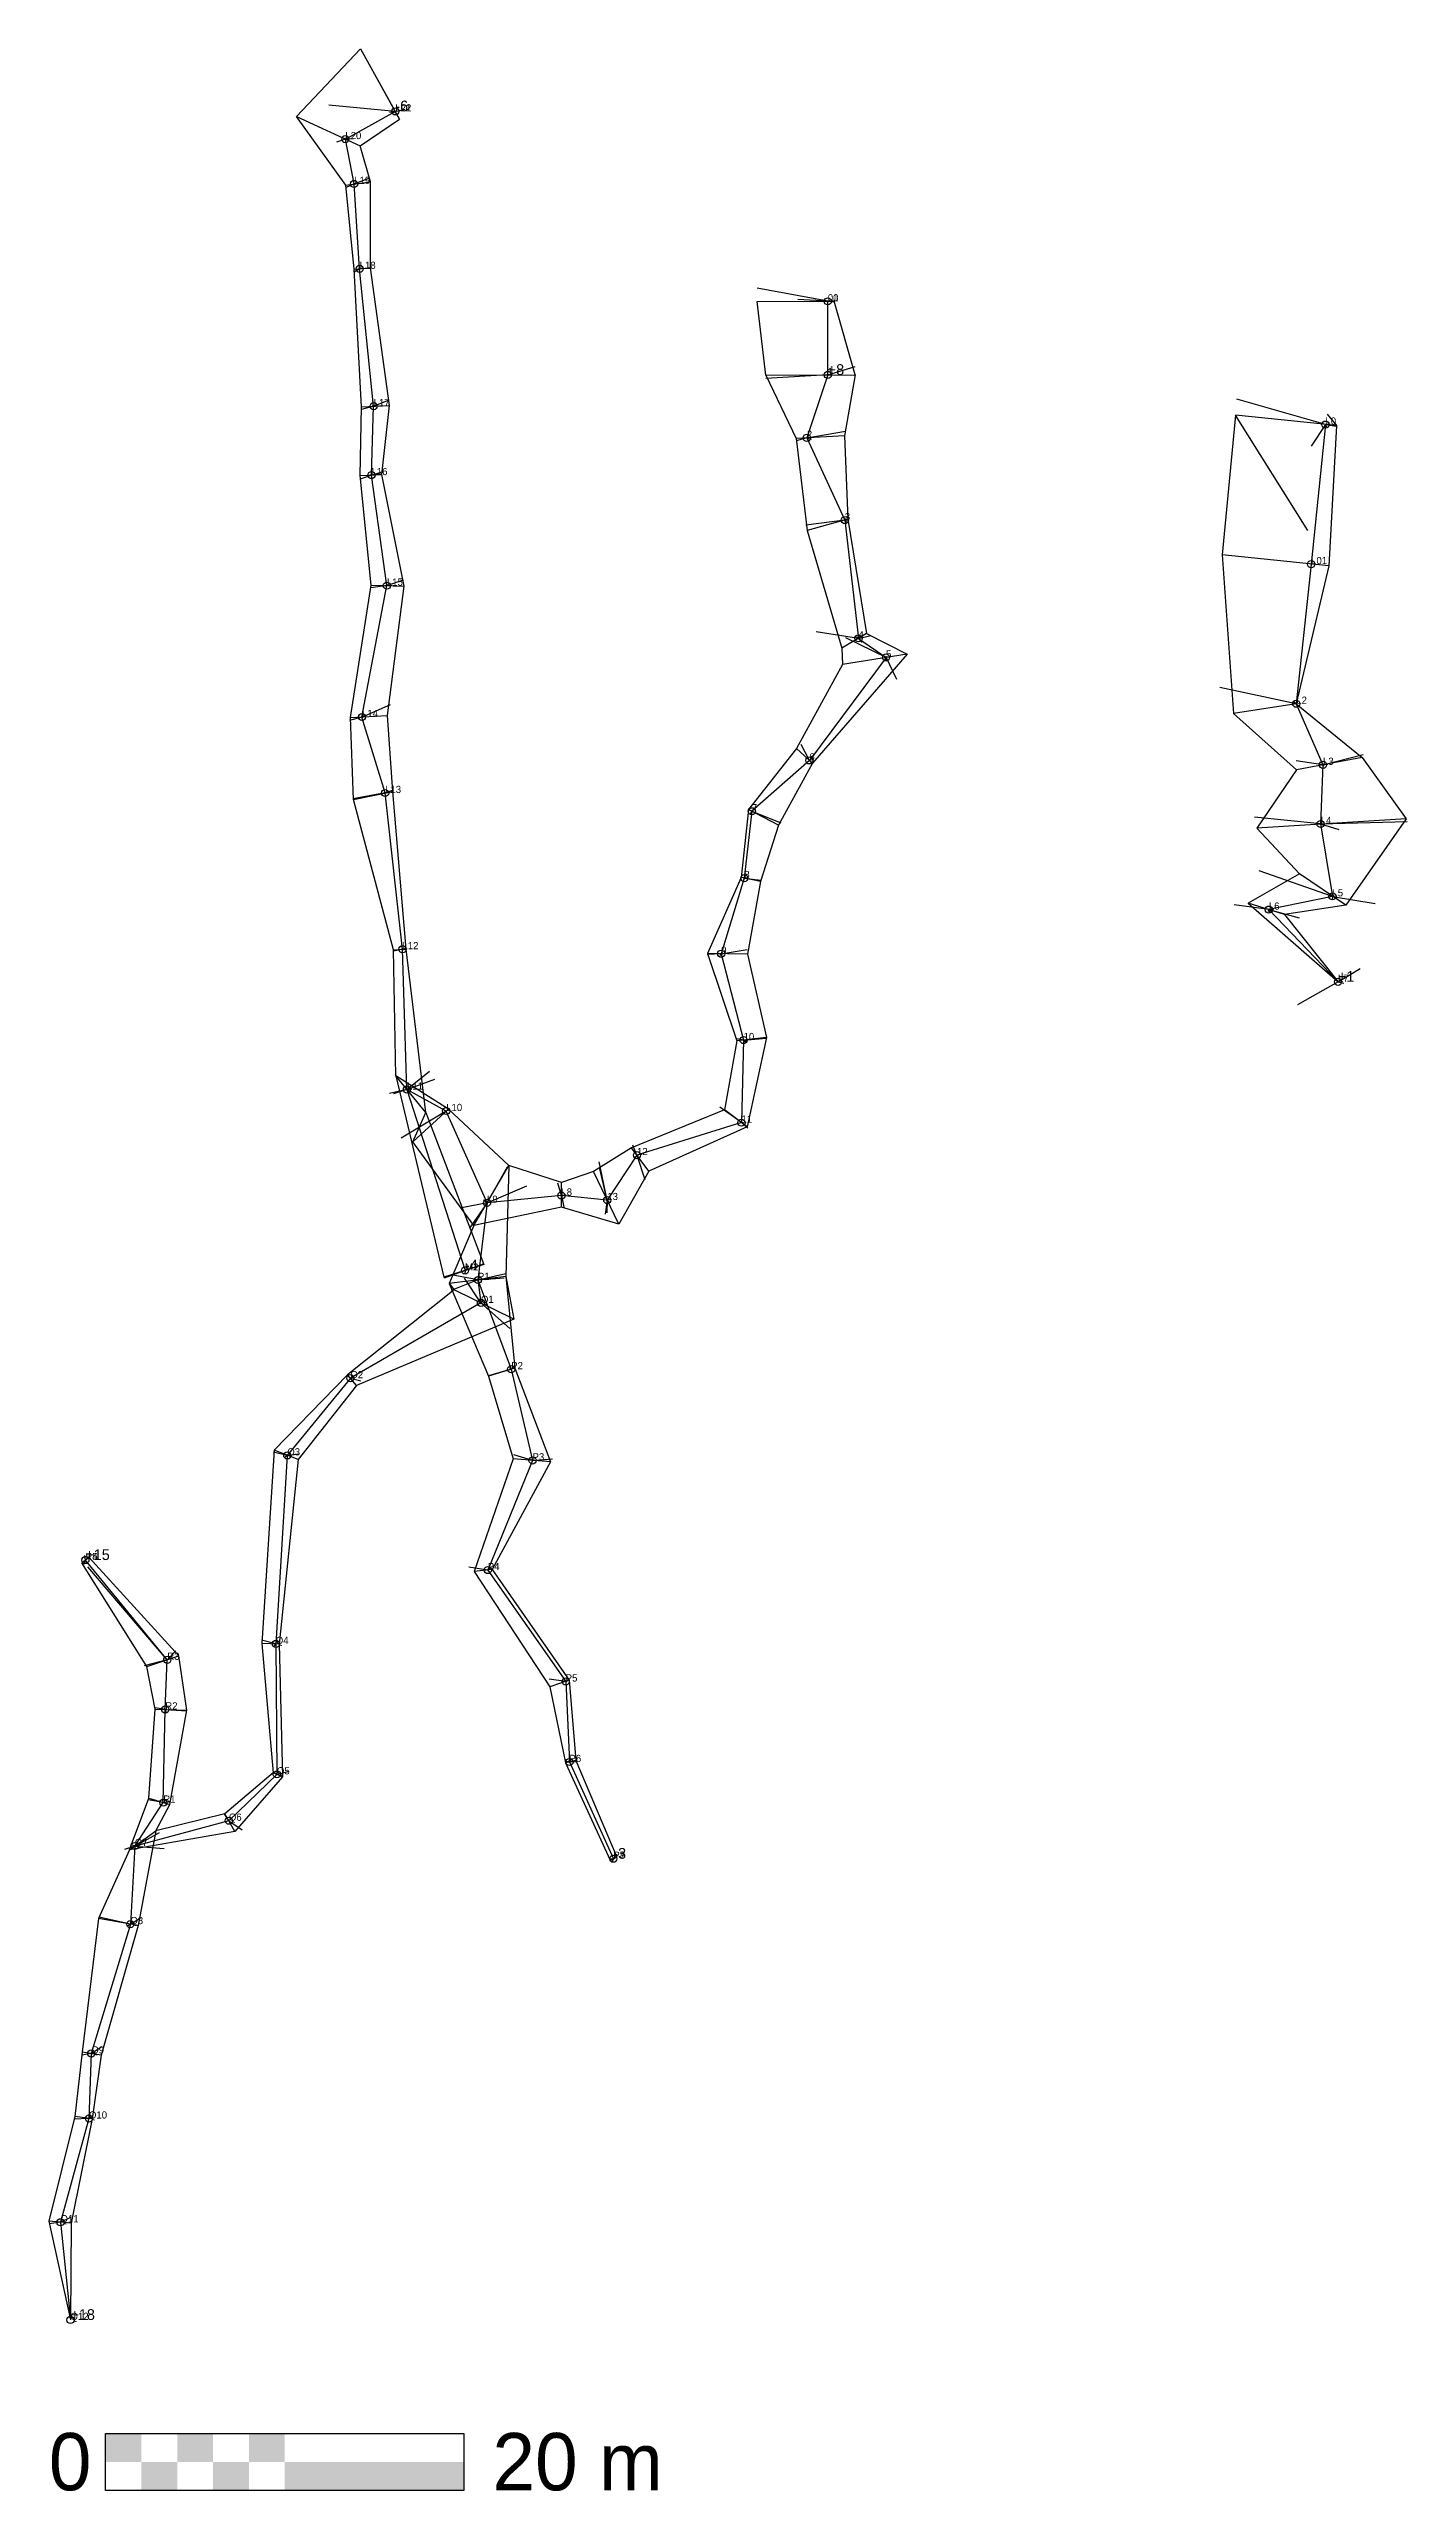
# Model space of a CAD drawing. Extents: x -71 to 5, y -115 to 21.
import ezdxf

# ---------------------------------------------------------------- set-up
doc = ezdxf.new("R2010")
doc.units = 0
doc.header["$MEASUREMENT"] = 0
for name, color, linetype in [('CHEMINEMENTS', 1, 'Continuous'), ('CONTOURS_LARGEURS', 3, 'Continuous'), ('ECHELLE', 7, 'Continuous'), ('LARGEURS', 4, 'Continuous'), ('POINTS', 6, 'Continuous'), ('PROFONDEURS', 2, 'Continuous'), ('RADIALES', 9, 'Continuous'), ('STATIONS', 7, 'Continuous')]:
    doc.layers.add(name, color=color, linetype=linetype)

msp = doc.modelspace()

# ---------------------------------------------------------------- linework, layer by layer
at = {"layer": 'CHEMINEMENTS'}
for p, q in [((-54.71, 15.93), (-51.92, 17.48)), ((-51.92, 17.48), (-51.92, 17.48)), ((-54.22, 13.43), (-54.71, 15.93)), ((-53.91, 8.69), (-54.22, 13.43)), ((-53.13, 1.03), (-53.91, 8.69)), ((-27.78, 6.88), (-27.78, 6.88)), ((-27.78, 2.77), (-27.78, 6.88)), ((-27.78, 2.77), (-28.95, -0.74)), ((-27.78, 2.77), (-27.78, 2.77)), ((-53.25, -2.82), (-53.13, 1.03)), ((0, 0), (-0.8, -7.79)), ((0, 0), (0, 0)), ((-28.95, -0.74), (-26.83, -5.33)), ((-52.39, -8.99), (-53.25, -2.82)), ((-26.83, -5.33), (-26.07, -11.93)), ((-0.8, -7.79), (-1.63, -15.58)), ((-53.78, -16.32), (-52.39, -8.99)), ((-26.07, -11.93), (-24.53, -13)), ((-24.53, -13), (-28.81, -18.74)), ((-52.49, -20.56), (-53.78, -16.32)), ((-1.63, -15.58), (-0.14, -18.99)), ((-28.81, -18.74), (-32.02, -21.58)), ((-0.14, -18.99), (-0.27, -22.29)), ((-51.52, -29.28), (-52.49, -20.56)), ((-32.02, -21.58), (-32.44, -25.31)), ((-0.27, -22.29), (0.39, -26.33)), ((-32.44, -25.31), (-33.73, -29.53)), ((0.39, -26.33), (-3.16, -27.07)), ((-3.16, -27.07), (0.7, -31.1)), ((-51.27, -37.11), (-51.52, -29.28)), ((-33.73, -29.53), (-32.48, -34.35)), ((-32.48, -34.35), (-32.6, -38.96)), ((-49.08, -38.31), (-51.27, -37.11)), ((-51.27, -37.11), (-48.03, -47.21)), ((-46.8, -43.43), (-49.08, -38.31)), ((-32.6, -38.96), (-38.43, -40.77)), ((-38.43, -40.77), (-40.09, -43.28)), ((-46.8, -43.43), (-47.31, -47.74)), ((-42.65, -43.03), (-46.8, -43.43)), ((-40.09, -43.28), (-42.65, -43.03)), ((-48.03, -47.21), (-48.03, -47.21)), ((-47.14, -49.02), (-54.43, -53.22)), ((-47.31, -47.74), (-45.45, -52.72)), ((-47.31, -47.74), (-47.14, -49.02)), ((-45.45, -52.72), (-44.26, -57.81)), ((-54.43, -53.22), (-57.95, -57.53)), ((-57.95, -57.53), (-58.59, -68.05)), ((-44.26, -57.81), (-46.76, -63.93)), ((-64.65, -68.94), (-69.22, -63.37)), ((-69.22, -63.37), (-69.22, -63.37)), ((-46.76, -63.93), (-42.41, -70.15)), ((-58.59, -68.05), (-58.53, -75.33)), ((-64.76, -71.71), (-64.65, -68.94)), ((-42.41, -70.15), (-42.2, -74.64)), ((-64.87, -76.91), (-64.76, -71.71)), ((-42.2, -74.64), (-39.75, -80.04)), ((-58.53, -75.33), (-61.21, -77.92)), ((-66.46, -79.33), (-64.87, -76.91)), ((-61.21, -77.92), (-66.46, -79.33)), ((-66.46, -79.33), (-66.71, -83.69)), ((-39.75, -80.04), (-39.75, -80.04)), ((-66.71, -83.69), (-68.89, -90.91)), ((-68.89, -90.91), (-69.02, -94.54)), ((-69.02, -94.54), (-70.61, -100.33)), ((-70.61, -100.33), (-70.05, -105.78))]:
    msp.add_line(p, q, dxfattribs=at)
at = {"layer": 'CONTOURS_LARGEURS'}
for p, q in [((-57.43, 17.19), (-53.87, 20.97)), ((-53.87, 20.97), (-51.92, 17.48)), ((-54.69, 13.37), (-57.43, 17.19)), ((-53.89, 15.55), (-51.68, 17.04)), ((-51.68, 17.04), (-51.92, 17.48)), ((-51.92, 17.48), (-51.92, 17.48)), ((-53.3, 13.55), (-53.89, 15.55)), ((-54.22, 8.67), (-54.69, 13.37)), ((-53.3, 8.74), (-53.3, 13.55)), ((-53.81, 1), (-54.22, 8.67)), ((-52.25, 1.06), (-53.3, 8.74)), ((-31.73, 6.87), (-27.78, 6.88)), ((-31.24, 2.76), (-31.73, 6.87)), ((-27.43, 6.88), (-27.78, 6.88)), ((-27.78, 6.88), (-27.78, 6.88)), ((-26.25, 2.77), (-27.43, 6.88)), ((-31.24, 2.76), (-31.24, 2.76)), ((-31.24, 2.76), (-29.55, -0.77)), ((-26.25, 2.77), (-26.84, -0.62)), ((-26.25, 2.77), (-26.25, 2.77)), ((-53.88, -2.85), (-53.81, 1)), ((-52.68, -2.79), (-52.25, 1.06)), ((-5.03, 0.52), (-5.77, -7.27)), ((-0.98, -5.92), (-5.03, 0.52)), ((0.1, 0.59), (0.62, -0.06)), ((-29.55, -0.77), (-28.94, -5.92)), ((-26.84, -0.62), (-26.66, -5.28)), ((0.62, -0.06), (0.19, -7.89)), ((-53.27, -8.97), (-53.88, -2.85)), ((-51.43, -9.02), (-52.68, -2.79)), ((-26.66, -5.28), (-25.62, -11.66)), ((-28.94, -5.92), (-26.99, -12.48)), ((-5.77, -7.27), (-5.13, -16.12)), ((0.19, -7.89), (-1.63, -15.58)), ((-54.42, -16.35), (-53.27, -8.97)), ((-52.35, -16.24), (-51.43, -9.02)), ((-25.62, -11.66), (-23.35, -12.81)), ((-26.96, -13.39), (-29.53, -18.07)), ((-23.35, -12.81), (-28.63, -18.9)), ((-26.99, -12.48), (-26.96, -13.39)), ((-54.26, -20.92), (-54.42, -16.35)), ((-52.06, -20.47), (-52.35, -16.24)), ((-5.13, -16.12), (-1.62, -19.27)), ((-1.63, -15.58), (2.04, -18.58)), ((-29.53, -18.07), (-32.2, -21.48)), ((-28.63, -18.9), (-30.54, -22.35)), ((2.04, -18.58), (4.5, -22)), ((-1.62, -19.27), (-3.84, -22.52)), ((-52.02, -29.32), (-54.26, -20.92)), ((-51.31, -29.27), (-52.06, -20.47)), ((-32.2, -21.48), (-32.62, -25.28)), ((-30.54, -22.35), (-31.53, -25.5)), ((-3.84, -22.52), (-1.45, -25.07)), ((4.5, -22), (1.13, -26.83)), ((-32.62, -25.28), (-34.5, -29.52)), ((-31.53, -25.5), (-32.26, -29.56)), ((-1.45, -25.07), (-4.32, -26.71)), ((-4.32, -26.71), (0.7, -31.1)), ((1.13, -26.83), (-2.29, -27.34)), ((-2.29, -27.34), (0.7, -31.1)), ((-51.9, -36.35), (-52.02, -29.32)), ((-50.22, -38.39), (-51.31, -29.27)), ((-34.5, -29.52), (-32.86, -34.39)), ((-32.26, -29.56), (-31.21, -34.2)), ((0.7, -31.1), (0.7, -31.1)), ((-32.86, -34.39), (-33.54, -38.25)), ((-31.21, -34.2), (-32.28, -39.2)), ((-48.96, -38.2), (-51.9, -36.35)), ((-51.9, -36.35), (-49.21, -47.59)), ((-50.95, -40.03), (-50.22, -38.39)), ((-50.22, -38.39), (-46.98, -46.88)), ((-45.58, -41.35), (-48.96, -38.2)), ((-33.54, -38.25), (-38.73, -40.36)), ((-32.28, -39.2), (-37.76, -41.66)), ((-47.53, -44.69), (-50.95, -40.03)), ((-38.73, -40.36), (-40.85, -41.68)), ((-45.58, -41.35), (-45.75, -47.55)), ((-42.64, -42.3), (-45.58, -41.35)), ((-40.85, -41.68), (-42.64, -42.3)), ((-37.76, -41.66), (-39.45, -44.63)), ((-47.53, -44.69), (-48.91, -47.93)), ((-42.65, -43.67), (-47.53, -44.69)), ((-39.45, -44.63), (-42.65, -43.67)), ((-49.21, -47.59), (-48.03, -47.21)), ((-46.98, -46.88), (-48.03, -47.21)), ((-48.03, -47.21), (-48.03, -47.21)), ((-45.75, -47.55), (-45.25, -52.66)), ((-45.75, -47.55), (-45.3, -49.93)), ((-48.63, -48.29), (-54.59, -53.03)), ((-48.91, -47.93), (-46.71, -53.1)), ((-48.91, -47.93), (-48.63, -48.29)), ((-45.3, -49.93), (-54.08, -53.63)), ((-54.59, -53.03), (-58.68, -57.24)), ((-46.71, -53.1), (-45.35, -57.73)), ((-45.25, -52.66), (-43.26, -57.89)), ((-54.08, -53.63), (-57.35, -57.76)), ((-58.68, -57.24), (-59.38, -68.03)), ((-57.35, -57.76), (-58.4, -68.06)), ((-45.35, -57.73), (-47.52, -64.01)), ((-43.26, -57.89), (-46.51, -63.9)), ((-69.42, -63.53), (-69.22, -63.37)), ((-65.79, -69.32), (-69.42, -63.53)), ((-69.02, -63.21), (-69.22, -63.37)), ((-69.22, -63.37), (-69.22, -63.37)), ((-64, -68.72), (-69.02, -63.21)), ((-47.52, -64.01), (-43.29, -70.45)), ((-46.51, -63.9), (-42.21, -70.08)), ((-59.38, -68.03), (-58.73, -75.25)), ((-58.4, -68.06), (-58.21, -75.47)), ((-65.32, -71.69), (-65.79, -69.32)), ((-63.56, -71.75), (-64, -68.72)), ((-43.29, -70.45), (-42.42, -74.69)), ((-42.21, -70.08), (-41.85, -74.56)), ((-65.67, -76.66), (-65.32, -71.69)), ((-64.51, -77.02), (-63.56, -71.75)), ((-42.42, -74.69), (-39.93, -80.12)), ((-41.85, -74.56), (-39.55, -79.95)), ((-58.73, -75.25), (-61.43, -77.53)), ((-58.21, -75.47), (-60.87, -78.52)), ((-66.76, -79.55), (-65.67, -76.66)), ((-65.29, -78.48), (-64.51, -77.02)), ((-61.43, -77.53), (-65.29, -78.48)), ((-60.87, -78.52), (-66.76, -79.55)), ((-65.29, -78.48), (-66.27, -83.76)), ((-66.76, -79.55), (-68.48, -83.37)), ((-39.93, -80.12), (-39.75, -80.04)), ((-39.55, -79.95), (-39.75, -80.04)), ((-39.75, -80.04), (-39.75, -80.04)), ((-68.48, -83.37), (-69.4, -90.83)), ((-66.27, -83.76), (-68.33, -91.01)), ((-69.4, -90.83), (-69.81, -94.42)), ((-68.33, -91.01), (-68.85, -94.56)), ((-69.81, -94.42), (-71.26, -100.27)), ((-68.85, -94.56), (-70.02, -100.38)), ((-71.26, -100.27), (-70.05, -105.78)), ((-70.02, -100.38), (-70.05, -105.78)), ((-70.05, -105.78), (-70.05, -105.78))]:
    msp.add_line(p, q, dxfattribs=at)
at = {"layer": 'ECHELLE'}
for p, q in [((-68.09, -112.12), (-48.09, -112.12)), ((-68.09, -115.29), (-68.09, -112.12)), ((-48.09, -112.12), (-48.09, -115.29)), ((-48.09, -115.29), (-68.09, -115.29))]:
    msp.add_line(p, q, dxfattribs=at)
for points in [[(-68.09, -112.12), (-66.09, -112.12), (-68.09, -113.7), (-66.09, -113.7)], [(-64.09, -112.12), (-62.09, -112.12), (-64.09, -113.7), (-62.09, -113.7)], [(-60.09, -112.12), (-58.09, -112.12), (-60.09, -113.7), (-58.09, -113.7)], [(-66.09, -113.7), (-64.09, -113.7), (-66.09, -115.29), (-64.09, -115.29)], [(-62.09, -113.7), (-60.09, -113.7), (-62.09, -115.29), (-60.09, -115.29)], [(-58.09, -113.7), (-48.09, -113.7), (-58.09, -115.29), (-48.09, -115.29)]]:
    msp.add_solid(points, dxfattribs=at)
at = {"layer": 'LARGEURS'}
for p, q in [((-53.87, 20.97), (-51.68, 17.04)), ((-57.43, 17.19), (-53.89, 15.55)), ((-51.92, 17.48), (-51.92, 17.48)), ((-54.69, 13.37), (-53.3, 13.55)), ((-54.22, 8.67), (-53.3, 8.74)), ((-31.73, 6.87), (-27.43, 6.88)), ((-27.78, 6.88), (-27.78, 6.88)), ((-31.24, 2.76), (-26.25, 2.77)), ((-53.81, 1), (-52.25, 1.06)), ((0.62, -0.06), (-5.03, 0.52)), ((-26.84, -0.62), (-29.55, -0.77)), ((-53.88, -2.85), (-52.68, -2.79)), ((-26.66, -5.28), (-28.94, -5.92)), ((0.19, -7.89), (-5.77, -7.27)), ((-53.27, -8.97), (-51.43, -9.02)), ((-25.62, -11.66), (-26.99, -12.48)), ((-23.35, -12.81), (-26.96, -13.39)), ((-54.42, -16.35), (-52.35, -16.24)), ((-1.63, -15.58), (-5.13, -16.12)), ((-28.63, -18.9), (-29.53, -18.07)), ((2.04, -18.58), (-1.62, -19.27)), ((-54.26, -20.92), (-52.06, -20.47)), ((-30.54, -22.35), (-32.2, -21.48)), ((4.5, -22), (-3.84, -22.52)), ((-31.53, -25.5), (-32.62, -25.28)), ((1.13, -26.83), (-1.45, -25.07)), ((-2.29, -27.34), (-4.32, -26.71)), ((-52.02, -29.32), (-51.31, -29.27)), ((-32.26, -29.56), (-34.5, -29.52)), ((0.7, -31.1), (0.7, -31.1)), ((-31.21, -34.2), (-32.86, -34.39)), ((-50.22, -38.39), (-51.9, -36.35)), ((-50.95, -40.03), (-48.96, -38.2)), ((-32.28, -39.2), (-33.54, -38.25)), ((-37.76, -41.66), (-38.73, -40.36)), ((-47.53, -44.69), (-45.58, -41.35)), ((-39.45, -44.63), (-40.85, -41.68)), ((-42.65, -43.67), (-42.64, -42.3)), ((-46.98, -46.88), (-49.21, -47.59)), ((-45.75, -47.55), (-48.91, -47.93)), ((-48.03, -47.21), (-48.03, -47.21)), ((-45.3, -49.93), (-48.63, -48.29)), ((-54.08, -53.63), (-54.59, -53.03)), ((-45.25, -52.66), (-46.71, -53.1)), ((-57.35, -57.76), (-58.68, -57.24)), ((-43.26, -57.89), (-45.35, -57.73)), ((-69.42, -63.53), (-69.02, -63.21)), ((-69.22, -63.37), (-69.22, -63.37)), ((-46.51, -63.9), (-47.52, -64.01)), ((-58.4, -68.06), (-59.38, -68.03)), ((-65.79, -69.32), (-64, -68.72)), ((-42.21, -70.08), (-43.29, -70.45)), ((-65.32, -71.69), (-63.56, -71.75)), ((-41.85, -74.56), (-42.42, -74.69)), ((-58.21, -75.47), (-58.73, -75.25)), ((-65.67, -76.66), (-64.51, -77.02)), ((-60.87, -78.52), (-61.43, -77.53)), ((-66.76, -79.55), (-65.29, -78.48)), ((-39.55, -79.95), (-39.93, -80.12)), ((-39.75, -80.04), (-39.75, -80.04)), ((-66.27, -83.76), (-68.48, -83.37)), ((-68.33, -91.01), (-69.4, -90.83)), ((-68.85, -94.56), (-69.81, -94.42)), ((-70.02, -100.38), (-71.26, -100.27)), ((-70.05, -105.78), (-70.05, -105.78))]:
    msp.add_line(p, q, dxfattribs=at)
at = {"layer": 'POINTS'}
for centre in [(-51.92, 17.48), (-51.92, 17.48), (-54.71, 15.93), (-54.22, 13.43), (-53.91, 8.69), (-27.78, 6.88), (-27.78, 6.88), (-27.78, 2.77), (-53.13, 1.03), (0, 0), (-28.95, -0.74), (-53.25, -2.82), (-26.83, -5.33), (-0.8, -7.79), (-52.39, -8.99), (-26.07, -11.93), (-24.53, -13), (-53.78, -16.32), (-1.63, -15.58), (-28.81, -18.74), (-0.14, -18.99), (-52.49, -20.56), (-32.02, -21.58), (-0.27, -22.29), (-32.44, -25.31), (-3.16, -27.07), (0.39, -26.33), (-51.52, -29.28), (-33.73, -29.53), (0.7, -31.1), (-32.48, -34.35), (-51.27, -37.11), (-49.08, -38.31), (-32.6, -38.96), (-38.43, -40.77), (-46.8, -43.43), (-42.65, -43.03), (-40.09, -43.28), (-48.03, -47.21), (-48.03, -47.21), (-47.31, -47.74), (-47.14, -49.02), (-54.43, -53.22), (-45.45, -52.72), (-57.95, -57.53), (-44.26, -57.81), (-69.22, -63.37), (-69.22, -63.37), (-46.76, -63.93), (-58.59, -68.05), (-64.65, -68.94), (-42.41, -70.15), (-64.76, -71.71), (-42.2, -74.64), (-58.53, -75.33), (-64.87, -76.91), (-61.21, -77.92), (-66.46, -79.33), (-39.75, -80.04), (-39.75, -80.04), (-66.71, -83.69), (-68.89, -90.91), (-69.02, -94.54), (-70.61, -100.33), (-70.05, -105.78)]:
    msp.add_circle(centre, 0.2, dxfattribs=at)
at = {"layer": 'RADIALES'}
for p, q in [((-51.92, 17.48), (-55.63, 17.82)), ((-51.92, 17.48), (-52.25, 17.42)), ((-51.92, 17.48), (-51.93, 17.38)), ((-51.92, 17.48), (-51.38, 17.6)), ((-54.71, 15.93), (-55.21, 15.77)), ((-54.71, 15.93), (-54.7, 16)), ((-54.71, 15.93), (-54.26, 15.96)), ((-54.71, 15.93), (-54.66, 15.9)), ((-54.22, 13.43), (-53.35, 13.77)), ((-54.22, 13.43), (-54.67, 13.24)), ((-54.22, 13.43), (-54.25, 13.48)), ((-54.22, 13.43), (-54.24, 13.41)), ((-53.91, 8.69), (-54.21, 8.51)), ((-53.91, 8.69), (-53.93, 8.67)), ((-53.91, 8.69), (-53.3, 8.77)), ((-53.91, 8.69), (-53.89, 8.74)), ((-27.78, 6.88), (-31.73, 7.61)), ((-27.78, 6.88), (-29.46, 6.98)), ((-27.78, 6.88), (-27.81, 6.81)), ((-27.78, 6.88), (-27.43, 6.86)), ((-27.78, 2.77), (-31.24, 2.57)), ((-27.78, 2.77), (-27.84, 2.78)), ((-27.78, 2.77), (-27.84, 2.76)), ((-27.78, 2.77), (-26.25, 3.25)), ((-53.13, 1.03), (-52.27, 1.38)), ((0, 0), (-4.95, 1.42)), ((-53.13, 1.03), (-53.8, 0.84)), ((-53.13, 1.03), (-53.22, 1.04)), ((-53.13, 1.03), (-53.03, 1.01)), ((0, 0), (-0.8, -1.2)), ((0, 0), (-0.12, 0.04)), ((0, 0), (0.61, -0.08)), ((0, 0), (0.06, -0.13)), ((-28.95, -0.74), (-29.54, -0.9)), ((-28.95, -0.74), (-26.79, -0.37)), ((-28.95, -0.74), (-28.71, -0.82)), ((-28.95, -0.74), (-28.88, -0.84)), ((-53.25, -2.82), (-52.68, -2.63)), ((-53.25, -2.82), (-53.89, -3.04)), ((-53.25, -2.82), (-53.31, -2.84)), ((-53.25, -2.82), (-53.3, -2.79)), ((-53.25, -2.82), (-53.26, -2.86)), ((-53.25, -2.82), (-52.68, -2.73)), ((-53.25, -2.82), (-53.25, -2.85)), ((-26.83, -5.33), (-29.01, -5.62)), ((-26.83, -5.33), (-26.79, -5.23)), ((-26.83, -5.33), (-26.66, -5.32)), ((-26.83, -5.33), (-26.74, -5.42)), ((-52.39, -8.99), (-53.27, -9.11)), ((-52.39, -8.99), (-51.46, -8.66)), ((-52.39, -8.99), (-52.35, -8.9)), ((-52.39, -8.99), (-52.39, -9.02)), ((-26.07, -11.93), (-28.42, -11.57)), ((-24.53, -13), (-26.78, -11.9)), ((-26.07, -11.93), (-26.18, -11.87)), ((-26.07, -11.93), (-25.38, -11.77)), ((-26.07, -11.93), (-25.87, -12.17)), ((-24.53, -13), (-24.6, -12.94)), ((-24.53, -13), (-23.94, -14.21)), ((-24.53, -13), (-24.53, -13.14)), ((-1.63, -15.58), (-5.89, -14.68)), ((-53.78, -16.32), (-54.48, -16.52)), ((-53.78, -16.32), (-53.8, -16.33)), ((-53.78, -16.32), (-52.18, -15.62)), ((-53.78, -16.32), (-53.76, -16.39)), ((-1.63, -15.58), (-1.81, -15.41)), ((-1.63, -15.58), (-1.64, -15.59)), ((-1.63, -15.58), (-1.59, -15.67)), ((-1.63, -15.58), (-1.63, -15.58)), ((-28.81, -18.74), (-29.27, -17.85)), ((-28.81, -18.74), (-28.66, -18.93)), ((-28.81, -18.74), (-28.81, -18.74)), ((-0.14, -18.99), (-1.64, -18.77)), ((-0.14, -18.99), (-0.17, -19.02)), ((-0.14, -18.99), (2.1, -18.42)), ((-0.14, -18.99), (-0.1, -19.06)), ((-52.49, -20.56), (-52.08, -20.41)), ((-52.49, -20.56), (-54.28, -20.89)), ((-52.49, -20.56), (-52.51, -20.59)), ((-52.49, -20.56), (-52.48, -20.56)), ((-32.02, -21.58), (-32.22, -21.49)), ((-32.02, -21.58), (-32.12, -21.73)), ((-32.02, -21.58), (-32, -21.53)), ((-32.02, -21.58), (-30.41, -22.22)), ((-0.27, -22.29), (-3.97, -21.91)), ((-0.27, -22.29), (4.56, -22.16)), ((-0.27, -22.29), (-0.13, -22.33)), ((-0.27, -22.29), (0.75, -22.6)), ((-32.44, -25.31), (-32.61, -25.26)), ((-32.44, -25.31), (-32.46, -25.4)), ((-32.44, -25.31), (-32.4, -25.3)), ((-32.44, -25.31), (-31.51, -25.42)), ((0.39, -26.33), (-3.71, -24.91)), ((-3.16, -27.07), (-5.1, -26.8)), ((-3.16, -27.07), (-3.21, -27.18)), ((-3.16, -27.07), (-1.46, -27.53)), ((-3.16, -27.07), (-3.14, -27.24)), ((0.39, -26.33), (0.26, -26.27)), ((0.39, -26.33), (0.37, -26.52)), ((0.39, -26.33), (2.77, -26.73)), ((-51.52, -29.28), (-52.01, -29.38)), ((-51.52, -29.28), (-51.31, -29.22)), ((-51.52, -29.28), (-51.52, -29.33)), ((-51.52, -29.28), (-51.52, -29.36)), ((-33.73, -29.53), (-34.51, -29.57)), ((-33.73, -29.53), (-33.81, -29.63)), ((-33.73, -29.53), (-33.75, -29.52)), ((-33.73, -29.53), (-32.28, -29.29)), ((0.7, -31.1), (-1.56, -32.39)), ((0.7, -31.1), (-1.56, -32.39)), ((0.7, -31.1), (1.93, -30.36)), ((0.7, -31.1), (1.93, -30.36)), ((0.7, -31.1), (0.95, -30.91)), ((0.7, -31.1), (0.95, -30.91)), ((0.7, -31.1), (1.03, -31.17)), ((0.7, -31.1), (1.03, -31.17)), ((-32.48, -34.35), (-32.86, -34.28)), ((-32.48, -34.35), (-31.2, -34.25)), ((-32.48, -34.35), (-32.3, -34.42)), ((-32.48, -34.35), (-32.33, -34.5)), ((-51.27, -37.11), (-50.01, -36.09)), ((-51.27, -37.11), (-49.72, -36.53)), ((-51.27, -37.11), (-52.24, -37.33)), ((-51.27, -37.11), (-52.03, -37.35)), ((-51.27, -37.11), (-51.31, -37.08)), ((-51.27, -37.11), (-51.13, -37.1)), ((-51.27, -37.11), (-51.26, -37.13)), ((-51.27, -37.11), (-51.24, -37.13)), ((-32.6, -38.96), (-33.8, -38.1)), ((-49.08, -38.31), (-51.59, -39.83)), ((-49.08, -38.31), (-49.1, -38.32)), ((-49.08, -38.31), (-48.96, -38.18)), ((-49.08, -38.31), (-49.07, -38.32)), ((-32.6, -38.96), (-32.68, -38.98)), ((-32.6, -38.96), (-32.24, -39.27)), ((-32.6, -38.96), (-32.59, -38.99)), ((-38.43, -40.77), (-38.67, -40.21)), ((-38.43, -40.77), (-38.53, -40.89)), ((-38.43, -40.77), (-38.34, -40.75)), ((-38.43, -40.77), (-38, -42.14)), ((-46.8, -43.43), (-45.66, -41.42)), ((-40.09, -43.28), (-40.54, -41.15)), ((-40.09, -43.28), (-40.52, -41.46)), ((-46.8, -43.43), (-48.2, -43.71)), ((-46.8, -43.43), (-47.77, -44.85)), ((-46.8, -43.43), (-46.99, -43.29)), ((-46.8, -43.43), (-46.91, -43.61)), ((-46.8, -43.43), (-46.81, -43.4)), ((-46.8, -43.43), (-46.81, -43.4)), ((-46.8, -43.43), (-44.57, -42.48)), ((-42.65, -43.03), (-42.85, -42.33)), ((-42.65, -43.03), (-42.66, -43.05)), ((-42.65, -43.03), (-42.52, -43.67)), ((-42.65, -43.03), (-42.55, -43.03)), ((-40.09, -43.28), (-40.2, -44.07)), ((-40.09, -43.28), (-40.14, -43.32)), ((-40.09, -43.28), (-40.11, -43.99)), ((-40.09, -43.28), (-39.96, -43.24)), ((-40.09, -43.28), (-40.03, -43.27)), ((-40.09, -43.28), (-39.98, -43.45)), ((-48.03, -47.21), (-49.2, -47.63)), ((-47.31, -47.74), (-48.81, -47.46)), ((-47.14, -49.02), (-48.05, -47.64)), ((-48.03, -47.21), (-48.04, -47.42)), ((-48.03, -47.21), (-47, -46.84)), ((-48.03, -47.21), (-47.98, -47.12)), ((-47.31, -47.74), (-45.76, -47.38)), ((-47.31, -47.74), (-45.84, -47.62)), ((-47.31, -47.74), (-48.81, -48.32)), ((-47.31, -47.74), (-47.34, -47.75)), ((-47.31, -47.74), (-47.32, -47.82)), ((-47.31, -47.74), (-47.29, -47.9)), ((-47.31, -47.74), (-47.28, -47.81)), ((-47.14, -49.02), (-47.18, -49.07)), ((-47.14, -49.02), (-47.01, -48.89)), ((-47.14, -49.02), (-45.53, -50.45)), ((-54.43, -53.22), (-54.6, -53.03)), ((-54.43, -53.22), (-54.31, -53.13)), ((-45.45, -52.72), (-46.72, -53.09)), ((-45.45, -52.72), (-45.54, -52.65)), ((-45.45, -52.72), (-45.49, -52.76)), ((-45.45, -52.72), (-45.25, -52.63)), ((-54.43, -53.22), (-53.85, -53.36)), ((-54.43, -53.22), (-54.42, -53.24)), ((-57.95, -57.53), (-58.72, -57.35)), ((-57.95, -57.53), (-58.06, -57.62)), ((-57.95, -57.53), (-57.3, -57.45)), ((-57.95, -57.53), (-57.94, -57.52)), ((-44.26, -57.81), (-45.31, -57.49)), ((-44.26, -57.81), (-44.38, -57.77)), ((-44.26, -57.81), (-44.27, -57.74)), ((-44.26, -57.81), (-43.14, -57.73)), ((-69.22, -63.37), (-69.31, -63.61)), ((-69.22, -63.37), (-69.25, -63.12)), ((-69.22, -63.37), (-69.24, -63.36)), ((-69.22, -63.37), (-69.21, -63.36)), ((-64.65, -68.94), (-69.08, -63.75)), ((-46.76, -63.93), (-47.81, -63.76)), ((-46.76, -63.93), (-46.58, -63.76)), ((-46.76, -63.93), (-46.71, -63.84)), ((-46.76, -63.93), (-46.76, -63.97)), ((-58.59, -68.05), (-59.39, -67.85)), ((-58.59, -68.05), (-58.7, -68.17)), ((-58.59, -68.05), (-58.58, -68)), ((-58.59, -68.05), (-58.41, -68.03)), ((-64.65, -68.94), (-65.93, -69.28)), ((-64.65, -68.94), (-64.72, -68.91)), ((-64.65, -68.94), (-64.17, -68.44)), ((-64.65, -68.94), (-64.64, -68.95)), ((-42.41, -70.15), (-43.33, -70.01)), ((-42.41, -70.15), (-42.65, -70.14)), ((-42.41, -70.15), (-42.21, -70.03)), ((-42.41, -70.15), (-42.4, -70.11)), ((-64.76, -71.71), (-65.32, -71.62)), ((-64.76, -71.71), (-64.79, -71.63)), ((-64.76, -71.71), (-63.56, -71.79)), ((-64.76, -71.71), (-64.71, -71.91)), ((-42.2, -74.64), (-42.45, -74.62)), ((-42.2, -74.64), (-42.24, -74.69)), ((-42.2, -74.64), (-42.22, -74.56)), ((-42.2, -74.64), (-41.81, -74.62)), ((-58.53, -75.33), (-58.71, -75.19)), ((-58.53, -75.33), (-58.54, -75.31)), ((-58.53, -75.33), (-57.84, -75.16)), ((-58.53, -75.33), (-58.53, -75.28)), ((-64.87, -76.91), (-65.72, -76.75)), ((-64.87, -76.91), (-64.9, -76.79)), ((-64.87, -76.91), (-64.88, -76.94)), ((-64.87, -76.91), (-64.48, -76.82)), ((-61.21, -77.92), (-61.46, -77.53)), ((-66.46, -79.33), (-65.08, -78.58)), ((-61.21, -77.92), (-61.22, -77.89)), ((-61.21, -77.92), (-61.19, -77.85)), ((-61.21, -77.92), (-60.46, -78.43)), ((-66.46, -79.33), (-67.04, -79.53)), ((-66.46, -79.33), (-66.68, -79.24)), ((-66.46, -79.33), (-66.47, -79.33)), ((-66.46, -79.33), (-66.47, -79.34)), ((-66.46, -79.33), (-66.27, -79.15)), ((-66.46, -79.33), (-66.27, -79.24)), ((-66.46, -79.33), (-64.82, -79.47)), ((-39.75, -80.04), (-39.94, -80.07)), ((-39.75, -80.04), (-39.84, -80.21)), ((-39.75, -80.04), (-39.58, -79.96)), ((-39.75, -80.04), (-39.72, -80.01)), ((-66.71, -83.69), (-68.47, -83.31)), ((-66.71, -83.69), (-66.91, -83.82)), ((-66.71, -83.69), (-66.15, -83.34)), ((-66.71, -83.69), (-66.65, -83.61)), ((-68.89, -90.91), (-69.41, -91)), ((-68.89, -90.91), (-68.3, -90.51)), ((-68.89, -90.91), (-68.8, -90.83)), ((-68.89, -90.91), (-68.87, -90.99)), ((-69.02, -94.54), (-69.86, -94.57)), ((-69.02, -94.54), (-69.1, -94.58)), ((-69.02, -94.54), (-68.94, -94.47)), ((-69.02, -94.54), (-68.83, -94.48)), ((-70.61, -100.33), (-71.25, -100.41)), ((-70.61, -100.33), (-70.62, -100.32)), ((-70.61, -100.33), (-70.03, -100.04)), ((-70.61, -100.33), (-70.61, -100.43))]:
    msp.add_line(p, q, dxfattribs=at)

# ---------------------------------------------------------------- texts
at = {"layer": 'ECHELLE'}
for s, p in [('0', (-71.26, -115.29)), ('20 m', (-46.5, -115.29))]:
    msp.add_text(s, height=3.2, dxfattribs=at).set_placement(p)
at = {"layer": 'PROFONDEURS'}
for s, p in [('-6', (-51.92, 17.48)), ('+8', (-27.78, 2.77)), ('+1', (0.7, -31.1)), ('-4', (-48.03, -47.21)), ('+15', (-69.22, -63.37)), ('-3', (-39.75, -80.04)), ('+18', (-70.05, -105.78))]:
    msp.add_text(s, height=0.6, dxfattribs=at).set_placement(p)
at = {"layer": 'STATIONS'}
for s, p in [('L21', (-51.92, 17.48)), ('L22', (-51.92, 17.48)), ('L20', (-54.71, 15.93)), ('L19', (-54.22, 13.43)), ('L18', (-53.91, 8.69)), ('01', (-27.78, 6.88)), ('00', (-27.78, 6.88)), ('1', (-27.78, 2.77)), ('L17', (-53.13, 1.03)), ('L0', (0, 0)), ('2', (-28.95, -0.74)), ('L16', (-53.25, -2.82)), ('3', (-26.83, -5.33)), ('L01', (-0.8, -7.79)), ('L15', (-52.39, -8.99)), ('4', (-26.07, -11.93)), ('5', (-24.53, -13)), ('L14', (-53.78, -16.32)), ('L2', (-1.63, -15.58)), ('6', (-28.81, -18.74)), ('L3', (-0.14, -18.99)), ('L13', (-52.49, -20.56)), ('7', (-32.02, -21.58)), ('L4', (-0.27, -22.29)), ('8', (-32.44, -25.31)), ('L6', (-3.16, -27.07)), ('L5', (0.39, -26.33)), ('L12', (-51.52, -29.28)), ('9', (-33.73, -29.53)), ('L7', (0.7, -31.1)), ('10', (-32.48, -34.35)), ('L11', (-51.27, -37.11)), ('L10', (-49.08, -38.31)), ('11', (-32.6, -38.96)), ('12', (-38.43, -40.77)), ('L9', (-46.8, -43.43)), ('L8', (-42.65, -43.03)), ('13', (-40.09, -43.28)), ('M2', (-48.03, -47.21)), ('M1', (-48.03, -47.21)), ('P1', (-47.31, -47.74)), ('Q1', (-47.14, -49.02)), ('Q2', (-54.43, -53.22)), ('P2', (-45.45, -52.72)), ('Q3', (-57.95, -57.53)), ('P3', (-44.26, -57.81)), ('R4', (-69.22, -63.37)), ('R5', (-69.22, -63.37)), ('P4', (-46.76, -63.93)), ('Q4', (-58.59, -68.05)), ('R3', (-64.65, -68.94)), ('P5', (-42.41, -70.15)), ('R2', (-64.76, -71.71)), ('Q5', (-58.53, -75.33)), ('P6', (-42.2, -74.64)), ('R1', (-64.87, -76.91)), ('Q6', (-61.21, -77.92)), ('Q7', (-66.46, -79.33)), ('P8', (-39.75, -80.04)), ('P7', (-39.75, -80.04)), ('Q8', (-66.71, -83.69)), ('Q9', (-68.89, -90.91)), ('Q10', (-69.02, -94.54)), ('Q11', (-70.61, -100.33)), ('Q12', (-70.05, -105.78))]:
    msp.add_text(s, height=0.4, dxfattribs=at).set_placement(p)

doc.saveas('drawing.dxf')
